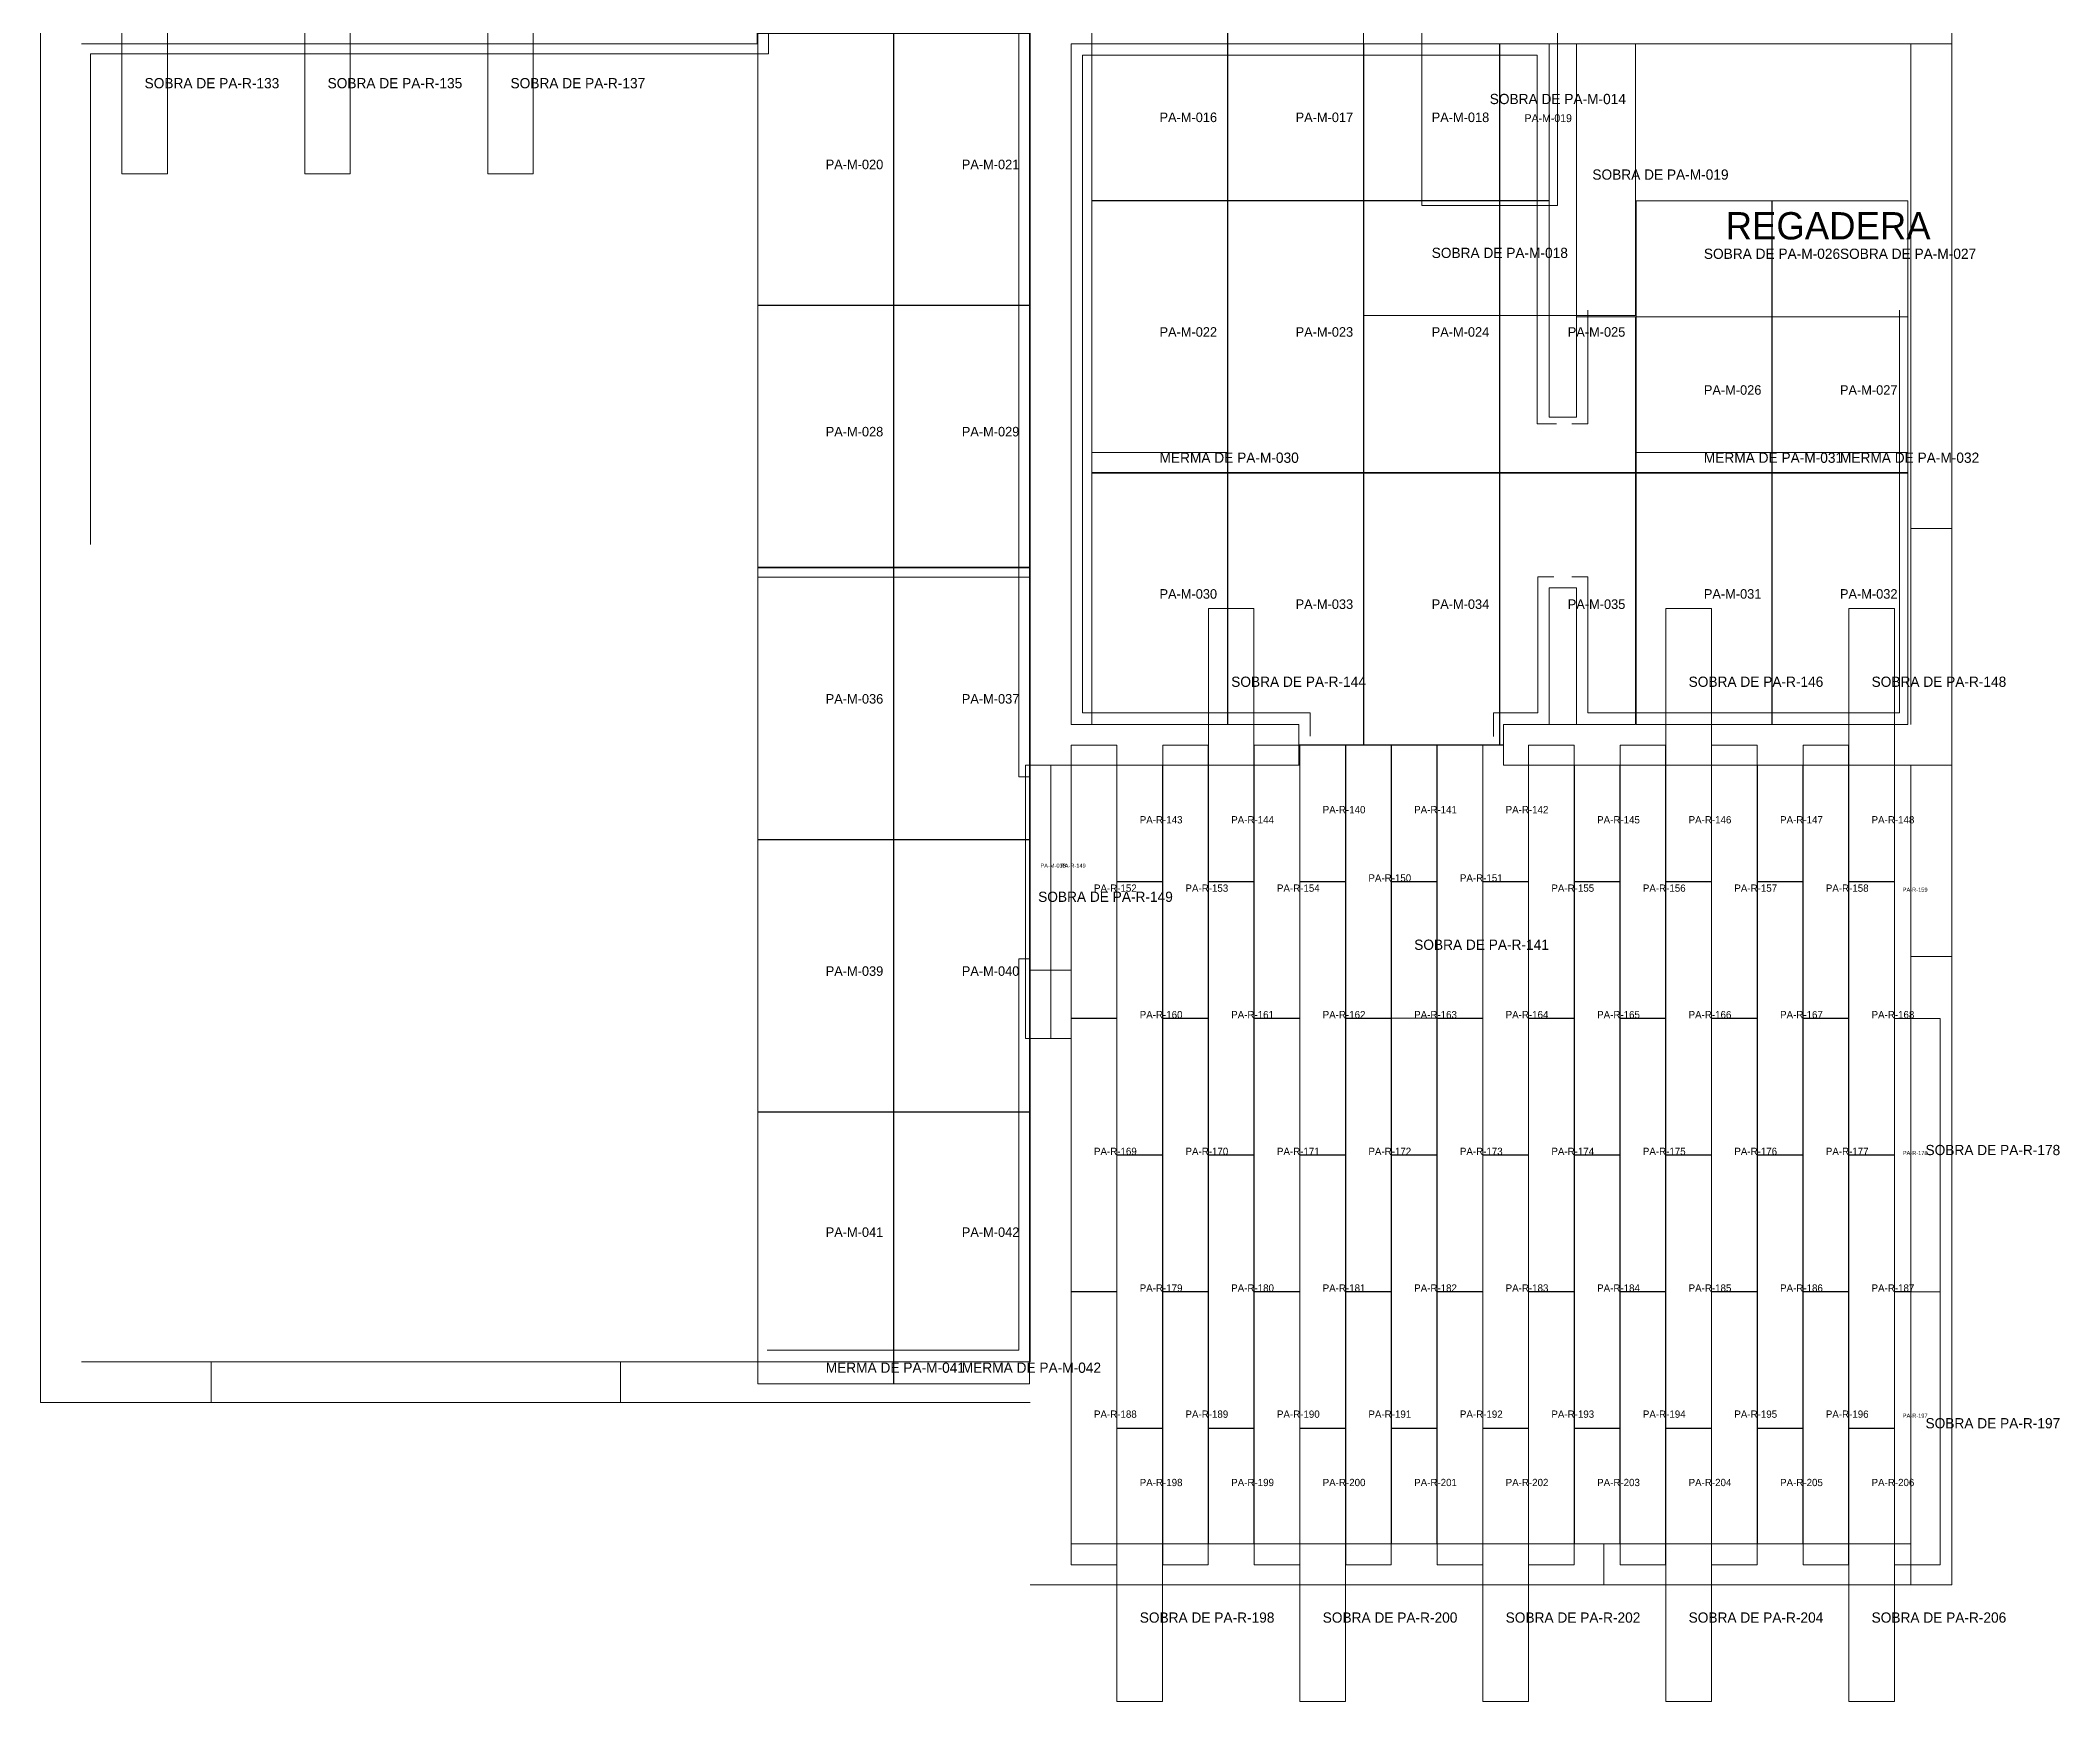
# Model space of a CAD drawing. Header units: metres. Extents: x 489.4 to 571.8, y -144.7 to -79.7.
# Drawn here: x 499.59 to 508.47, y -94.02 to -86.73 of the extents above; entities that cross this region are included whole.
import ezdxf

# ---------------------------------------------------------------- set-up
doc = ezdxf.new("R2010")
doc.units = ezdxf.units.M
for name, color, linetype, lineweight, plot in [('ETIQUETAS', 7, 'Continuous', 0, False), ('MORET-COMPLETAS', 30, 'Continuous', 0, False), ('MORET-RECORTES', 40, 'Continuous', 0, False), ('MUROS', 8, 'Continuous', 0, False), ('PLAN-CORTE-DESPERDICIO', 1, 'Continuous', 0, False), ('REGADERA-MALLA-MURO', 1, 'Continuous', 0, False), ('ROYAL-COMPLETAS', 4, 'Continuous', 0, False), ('ROYAL-RECORTES', 140, 'Continuous', 0, False), ('SOBRANTE-JUNTO-AL-RECORTE', 2, 'Continuous', 0, False), ('ZOCLO', 3, 'Continuous', 0, False)]:
    doc.layers.add(name, color=color, linetype=linetype, lineweight=lineweight, plot=plot)

msp = doc.modelspace()

# ---------------------------------------------------------------- linework, layer by layer
at = {"layer": 'MORET-COMPLETAS'}
for points in [[(502.7473, -87.8885), (503.3433, -87.8885), (503.3433, -86.6945), (502.7473, -86.6945)], [(503.3453, -87.8885), (503.9413, -87.8885), (503.9413, -86.6945), (503.3453, -86.6945)], [(504.2142, -88.6244), (504.8102, -88.6244), (504.8102, -87.4304), (504.2142, -87.4304)], [(504.8122, -88.6244), (505.4082, -88.6244), (505.4082, -87.4304), (504.8122, -87.4304)], [(505.4102, -88.6244), (506.0062, -88.6244), (506.0062, -87.4304), (505.4102, -87.4304)], [(505.4102, -89.8204), (506.0062, -89.8204), (506.0062, -88.6264), (505.4102, -88.6264)], [(502.7473, -90.2364), (503.3433, -90.2364), (503.3433, -89.0424), (502.7473, -89.0424)], [(503.3453, -90.2364), (503.9413, -90.2364), (503.9413, -89.0424), (503.3453, -89.0424)], [(502.7473, -91.4324), (503.3433, -91.4324), (503.3433, -90.2384), (502.7473, -90.2384)], [(503.3453, -91.4324), (503.9413, -91.4324), (503.9413, -90.2384), (503.3453, -90.2384)]]:
    msp.add_lwpolyline(points, close=True, dxfattribs=at)
at = {"layer": 'MORET-RECORTES'}
for points in [[(504.2142, -87.4284), (504.8102, -87.4284), (504.8102, -86.7404), (504.2142, -86.7404)], [(504.8122, -87.4284), (505.4082, -87.4284), (505.4082, -86.7404), (504.8122, -86.7404)], [(505.4102, -87.4284), (506.0062, -87.4284), (506.0062, -86.7404), (505.4102, -86.7404)], [(506.0082, -87.4284), (506.2242, -87.4284), (506.2242, -86.7404), (506.0082, -86.7404)], [(506.0082, -88.6244), (506.0082, -87.4304), (506.2242, -87.4304), (506.2242, -88.3804), (506.3442, -88.3804), (506.3442, -87.9404), (506.6042, -87.9404), (506.6042, -88.6244)], [(502.7473, -89.0404), (503.3433, -89.0404), (503.3433, -87.8904), (502.7473, -87.8904)], [(503.3453, -89.0404), (503.9413, -89.0404), (503.9413, -87.8904), (503.3453, -87.8904)], [(506.6062, -88.6244), (507.2022, -88.6244), (507.2022, -87.9404), (506.6062, -87.9404)], [(507.2042, -88.6244), (507.8002, -88.6244), (507.8002, -87.9404), (507.2042, -87.9404)], [(504.2142, -89.7304), (504.8102, -89.7304), (504.8102, -88.6264), (504.2142, -88.6264)], [(504.8122, -88.6264), (505.4082, -88.6264), (505.4082, -89.8204), (505.1242, -89.8204), (505.1242, -89.7304), (504.8122, -89.7304)], [(506.0082, -89.8204), (506.0082, -88.6264), (506.6042, -88.6264), (506.6042, -89.7304), (506.3442, -89.7304), (506.3442, -89.1304), (506.2242, -89.1304), (506.2242, -89.7304), (506.0242, -89.7304), (506.0242, -89.8204)], [(506.6062, -89.7304), (507.2022, -89.7304), (507.2022, -88.6264), (506.6062, -88.6264)], [(507.2042, -89.7304), (507.8002, -89.7304), (507.8002, -88.6264), (507.2042, -88.6264)], [(503.9433, -90.81), (504.034, -90.81), (504.034, -89.91), (503.9433, -89.91)], [(502.7473, -92.5304), (503.3433, -92.5304), (503.3433, -91.4344), (502.7473, -91.4344)], [(503.3453, -92.5304), (503.9413, -92.5304), (503.9413, -91.4344), (503.3453, -91.4344)]]:
    msp.add_lwpolyline(points, close=True, dxfattribs=at)
at = {"layer": 'MUROS'}
for p, q in [((499.5942, -81.9104), (499.5942, -92.7104)), ((502.7442, -86.7404), (502.7442, -85.9604)), ((503.9442, -86.5604), (503.9442, -89.9104)), ((507.9942, -86.7404), (507.9942, -86.5604)), ((499.7742, -86.7404), (502.7442, -86.7404)), ((504.1242, -89.7304), (504.1242, -86.7404)), ((504.1242, -86.7404), (507.9942, -86.7404)), ((506.3442, -86.7404), (506.2242, -86.7404)), ((506.2242, -86.7404), (506.2242, -88.3804)), ((506.344, -86.74), (506.344, -88.38)), ((507.8142, -86.7404), (507.8142, -87.9104)), ((507.9942, -86.7404), (507.9942, -87.9104)), ((507.8142, -87.9104), (507.8142, -88.8704)), ((507.9942, -87.9104), (507.9942, -88.8704)), ((506.2242, -88.3804), (506.3442, -88.3804)), ((507.9942, -88.8704), (507.8142, -88.8704)), ((507.8142, -88.8704), (507.8142, -89.7304)), ((507.9942, -89.9104), (507.9942, -88.8704)), ((506.3442, -89.1304), (506.2242, -89.1304)), ((506.2242, -89.1304), (506.2242, -89.7304)), ((506.344, -89.13), (506.344, -89.73)), ((505.1242, -89.7304), (504.1242, -89.7304)), ((505.1242, -89.9104), (505.1242, -89.7304)), ((506.0242, -89.7304), (506.0242, -89.9104)), ((506.2242, -89.7304), (506.3442, -89.7304)), ((503.9442, -89.9104), (505.1242, -89.9104)), ((506.0242, -89.9104), (507.9942, -89.9104)), ((507.8142, -89.9104), (507.8142, -90.7504)), ((507.9942, -90.7504), (507.9942, -89.9104)), ((507.8142, -90.7504), (507.9942, -90.7504)), ((507.8142, -93.5104), (507.8142, -90.7504)), ((507.9942, -90.7504), (507.9942, -93.5104)), ((503.9442, -92.5304), (503.9442, -90.8104)), ((503.9442, -90.8104), (504.1242, -90.8104)), ((504.1242, -90.8104), (504.1242, -93.3304)), ((500.3442, -92.5304), (499.7742, -92.5304)), ((502.1442, -92.5304), (500.3442, -92.5304)), ((500.3442, -92.7104), (500.3442, -92.5304)), ((502.1442, -92.7104), (502.1442, -92.5304)), ((502.1442, -92.5304), (503.9442, -92.5304)), ((499.5942, -92.7104), (500.3442, -92.7104)), ((502.1442, -92.7104), (500.3442, -92.7104)), ((503.9442, -92.7104), (502.1442, -92.7104)), ((504.1242, -93.3304), (506.4642, -93.3304)), ((507.8142, -93.3304), (506.4642, -93.3304)), ((506.4642, -93.3304), (506.4642, -93.5104)), ((506.4642, -93.3304), (506.4642, -93.5104)), ((506.4642, -93.5104), (503.9442, -93.5104)), ((506.4642, -93.5104), (507.8142, -93.5104)), ((507.9942, -93.5104), (507.8142, -93.5104))]:
    msp.add_line(p, q, dxfattribs=at)
at = {"layer": 'PLAN-CORTE-DESPERDICIO'}
for points in [[(504.2142, -88.6264), (504.8102, -88.6264), (504.8102, -88.5364), (504.2142, -88.5364)], [(506.6062, -88.6264), (507.2022, -88.6264), (507.2022, -88.5364), (506.6062, -88.5364)], [(507.2042, -88.6264), (507.8002, -88.6264), (507.8002, -88.5364), (507.2042, -88.5364)], [(502.7473, -89.0844), (503.3433, -89.0844), (503.3433, -89.0404), (502.7473, -89.0404)], [(503.3453, -89.0844), (503.9413, -89.0844), (503.9413, -89.0404), (503.3453, -89.0404)], [(504.1242, -89.9104), (504.3242, -89.9104), (504.3242, -89.8214), (504.1242, -89.8214)], [(504.5262, -89.9104), (504.7262, -89.9104), (504.7262, -89.8214), (504.5262, -89.8214)], [(504.9282, -89.9104), (505.1282, -89.9104), (505.1282, -89.8214), (504.9282, -89.8214)], [(506.1342, -89.9104), (506.3342, -89.9104), (506.3342, -89.8214), (506.1342, -89.8214)], [(506.5362, -89.9104), (506.7362, -89.9104), (506.7362, -89.8214), (506.5362, -89.8214)], [(506.9382, -89.9104), (507.1382, -89.9104), (507.1382, -89.8214), (506.9382, -89.8214)], [(507.3402, -89.9104), (507.5402, -89.9104), (507.5402, -89.8214), (507.3402, -89.8214)], [(504.0342, -91.1104), (504.1232, -91.1104), (504.1232, -90.8104), (504.0342, -90.8104)], [(502.7473, -92.6284), (503.3433, -92.6284), (503.3433, -92.5304), (502.7473, -92.5304)], [(503.3453, -92.6284), (503.9413, -92.6284), (503.9413, -92.5304), (503.3453, -92.5304)], [(504.1242, -93.4234), (504.3242, -93.4234), (504.3242, -93.3304), (504.1242, -93.3304)], [(504.5262, -93.4234), (504.7262, -93.4234), (504.7262, -93.3304), (504.5262, -93.3304)], [(504.9282, -93.4234), (505.1282, -93.4234), (505.1282, -93.3304), (504.9282, -93.3304)], [(505.3302, -93.4234), (505.5302, -93.4234), (505.5302, -93.3304), (505.3302, -93.3304)], [(505.7322, -93.4234), (505.9322, -93.4234), (505.9322, -93.3304), (505.7322, -93.3304)], [(506.1342, -93.4234), (506.3342, -93.4234), (506.3342, -93.3304), (506.1342, -93.3304)], [(506.5362, -93.4234), (506.7362, -93.4234), (506.7362, -93.3304), (506.5362, -93.3304)], [(506.9382, -93.4234), (507.1382, -93.4234), (507.1382, -93.3304), (506.9382, -93.3304)], [(507.3402, -93.4234), (507.5402, -93.4234), (507.5402, -93.3304), (507.3402, -93.3304)], [(507.7422, -93.4234), (507.8142, -93.4234), (507.8142, -93.3304), (507.7422, -93.3304)]]:
    msp.add_lwpolyline(points, close=True, dxfattribs=at)
at = {"layer": 'ROYAL-COMPLETAS'}
for points in [[(505.3302, -91.0214), (505.5302, -91.0214), (505.5302, -89.8214), (505.3302, -89.8214)], [(505.7322, -91.0214), (505.9322, -91.0214), (505.9322, -89.8214), (505.7322, -89.8214)], [(504.3252, -91.6219), (504.5252, -91.6219), (504.5252, -90.4219), (504.3252, -90.4219)], [(504.7272, -91.6219), (504.9272, -91.6219), (504.9272, -90.4219), (504.7272, -90.4219)], [(505.1292, -91.6219), (505.3292, -91.6219), (505.3292, -90.4219), (505.1292, -90.4219)], [(505.5312, -91.6219), (505.7312, -91.6219), (505.7312, -90.4219), (505.5312, -90.4219)], [(505.9332, -91.6219), (506.1332, -91.6219), (506.1332, -90.4219), (505.9332, -90.4219)], [(506.3352, -91.6219), (506.5352, -91.6219), (506.5352, -90.4219), (506.3352, -90.4219)], [(506.7372, -91.6219), (506.9372, -91.6219), (506.9372, -90.4219), (506.7372, -90.4219)], [(507.1392, -91.6219), (507.3392, -91.6219), (507.3392, -90.4219), (507.1392, -90.4219)], [(507.5412, -91.6219), (507.7412, -91.6219), (507.7412, -90.4219), (507.5412, -90.4219)], [(504.1242, -92.2224), (504.3242, -92.2224), (504.3242, -91.0224), (504.1242, -91.0224)], [(504.5262, -92.2224), (504.7262, -92.2224), (504.7262, -91.0224), (504.5262, -91.0224)], [(504.9282, -92.2224), (505.1282, -92.2224), (505.1282, -91.0224), (504.9282, -91.0224)], [(505.3302, -92.2224), (505.5302, -92.2224), (505.5302, -91.0224), (505.3302, -91.0224)], [(505.7322, -92.2224), (505.9322, -92.2224), (505.9322, -91.0224), (505.7322, -91.0224)], [(506.1342, -92.2224), (506.3342, -92.2224), (506.3342, -91.0224), (506.1342, -91.0224)], [(506.5362, -92.2224), (506.7362, -92.2224), (506.7362, -91.0224), (506.5362, -91.0224)], [(506.9382, -92.2224), (507.1382, -92.2224), (507.1382, -91.0224), (506.9382, -91.0224)], [(507.3402, -92.2224), (507.5402, -92.2224), (507.5402, -91.0224), (507.3402, -91.0224)], [(504.3252, -92.8229), (504.5252, -92.8229), (504.5252, -91.6229), (504.3252, -91.6229)], [(504.7272, -92.8229), (504.9272, -92.8229), (504.9272, -91.6229), (504.7272, -91.6229)], [(505.1292, -92.8229), (505.3292, -92.8229), (505.3292, -91.6229), (505.1292, -91.6229)], [(505.5312, -92.8229), (505.7312, -92.8229), (505.7312, -91.6229), (505.5312, -91.6229)], [(505.9332, -92.8229), (506.1332, -92.8229), (506.1332, -91.6229), (505.9332, -91.6229)], [(506.3352, -92.8229), (506.5352, -92.8229), (506.5352, -91.6229), (506.3352, -91.6229)], [(506.7372, -92.8229), (506.9372, -92.8229), (506.9372, -91.6229), (506.7372, -91.6229)], [(507.1392, -92.8229), (507.3392, -92.8229), (507.3392, -91.6229), (507.1392, -91.6229)], [(507.5412, -92.8229), (507.7412, -92.8229), (507.7412, -91.6229), (507.5412, -91.6229)]]:
    msp.add_lwpolyline(points, close=True, dxfattribs=at)
at = {"layer": 'ROYAL-RECORTES'}
for points in [[(505.1292, -90.4209), (505.3292, -90.4209), (505.3292, -89.8214), (505.1292, -89.8214)], [(505.5312, -90.4209), (505.7312, -90.4209), (505.7312, -89.8214), (505.5312, -89.8214)], [(506.1332, -90.4209), (505.9332, -90.4209), (505.9332, -89.8214), (506.0242, -89.8214), (506.0242, -89.9104), (506.1332, -89.9104)], [(504.0342, -90.8104), (504.1232, -90.8104), (504.1232, -89.9104), (504.0342, -89.9104)], [(504.1242, -91.0214), (504.3242, -91.0214), (504.3242, -89.9104), (504.1242, -89.9104)], [(504.3252, -90.4209), (504.5252, -90.4209), (504.5252, -89.9104), (504.3252, -89.9104)], [(504.5262, -91.0214), (504.7262, -91.0214), (504.7262, -89.9104), (504.5262, -89.9104)], [(504.7272, -90.4209), (504.9272, -90.4209), (504.9272, -89.9104), (504.7272, -89.9104)], [(504.9282, -91.0214), (505.1282, -91.0214), (505.1282, -89.9104), (504.9282, -89.9104)], [(506.1342, -91.0214), (506.3342, -91.0214), (506.3342, -89.9104), (506.1342, -89.9104)], [(506.3352, -90.4209), (506.5352, -90.4209), (506.5352, -89.9104), (506.3352, -89.9104)], [(506.5362, -91.0214), (506.7362, -91.0214), (506.7362, -89.9104), (506.5362, -89.9104)], [(506.7372, -90.4209), (506.9372, -90.4209), (506.9372, -89.9104), (506.7372, -89.9104)], [(506.9382, -91.0214), (507.1382, -91.0214), (507.1382, -89.9104), (506.9382, -89.9104)], [(507.1392, -90.4209), (507.3392, -90.4209), (507.3392, -89.9104), (507.1392, -89.9104)], [(507.3402, -91.0214), (507.5402, -91.0214), (507.5402, -89.9104), (507.3402, -89.9104)], [(507.5412, -90.4209), (507.7412, -90.4209), (507.7412, -89.9104), (507.5412, -89.9104)], [(507.742, -91.022), (507.814, -91.022), (507.814, -89.91), (507.742, -89.91)], [(507.7422, -92.2224), (507.8142, -92.2224), (507.8142, -91.023), (507.7422, -91.023)], [(504.1242, -93.3304), (504.3242, -93.3304), (504.3242, -92.2234), (504.1242, -92.2234)], [(504.5262, -93.3304), (504.7262, -93.3304), (504.7262, -92.2234), (504.5262, -92.2234)], [(504.9282, -93.3304), (505.1282, -93.3304), (505.1282, -92.2234), (504.9282, -92.2234)], [(505.3302, -93.3304), (505.5302, -93.3304), (505.5302, -92.2234), (505.3302, -92.2234)], [(505.7322, -93.3304), (505.9322, -93.3304), (505.9322, -92.2234), (505.7322, -92.2234)], [(506.1342, -93.3304), (506.3342, -93.3304), (506.3342, -92.2234), (506.1342, -92.2234)], [(506.5362, -93.3304), (506.7362, -93.3304), (506.7362, -92.2234), (506.5362, -92.2234)], [(506.9382, -93.3304), (507.1382, -93.3304), (507.1382, -92.2234), (506.9382, -92.2234)], [(507.3402, -93.3304), (507.5402, -93.3304), (507.5402, -92.2234), (507.3402, -92.2234)], [(507.7422, -93.3304), (507.8142, -93.3304), (507.8142, -92.2234), (507.7422, -92.2234)], [(504.3252, -93.3304), (504.5252, -93.3304), (504.5252, -92.8239), (504.3252, -92.8239)], [(504.7272, -93.3304), (504.9272, -93.3304), (504.9272, -92.8239), (504.7272, -92.8239)], [(505.1292, -93.3304), (505.3292, -93.3304), (505.3292, -92.8239), (505.1292, -92.8239)], [(505.5312, -93.3304), (505.7312, -93.3304), (505.7312, -92.8239), (505.5312, -92.8239)], [(505.9332, -93.3304), (506.1332, -93.3304), (506.1332, -92.8239), (505.9332, -92.8239)], [(506.3352, -93.3304), (506.5352, -93.3304), (506.5352, -92.8239), (506.3352, -92.8239)], [(506.7372, -93.3304), (506.9372, -93.3304), (506.9372, -92.8239), (506.7372, -92.8239)], [(507.1392, -93.3304), (507.3392, -93.3304), (507.3392, -92.8239), (507.1392, -92.8239)], [(507.5412, -93.3304), (507.7412, -93.3304), (507.7412, -92.8239), (507.5412, -92.8239)]]:
    msp.add_lwpolyline(points, close=True, dxfattribs=at)
at = {"layer": 'SOBRANTE-JUNTO-AL-RECORTE'}
for points in [[(504.2142, -86.7404), (504.8102, -86.7404), (504.8102, -86.2344), (504.2142, -86.2344)], [(504.8122, -86.7404), (505.4082, -86.7404), (505.4082, -86.2344), (504.8122, -86.2344)], [(499.9522, -87.3114), (500.1522, -87.3114), (500.1522, -86.5604), (499.9522, -86.5604)], [(500.7562, -87.3114), (500.9562, -87.3114), (500.9562, -86.5604), (500.7562, -86.5604)], [(501.5602, -87.3114), (501.7602, -87.3114), (501.7602, -86.5604), (501.5602, -86.5604)], [(505.6652, -87.4504), (506.2612, -87.4504), (506.2612, -86.5604), (505.6652, -86.5604)], [(506.2242, -87.9344), (506.6042, -87.9344), (506.6042, -86.7404), (506.2242, -86.7404)], [(505.4102, -87.9344), (506.0062, -87.9344), (506.0062, -87.4284), (505.4102, -87.4284)], [(506.0082, -87.9344), (506.2242, -87.9344), (506.2242, -87.4284), (506.0082, -87.4284)], [(506.6062, -87.9404), (507.2022, -87.9404), (507.2022, -87.4304), (506.6062, -87.4304)], [(507.2042, -87.9404), (507.8002, -87.9404), (507.8002, -87.4304), (507.2042, -87.4304)], [(504.7272, -89.9104), (504.9272, -89.9104), (504.9272, -89.2209), (504.7272, -89.2209)], [(506.7372, -89.9104), (506.9372, -89.9104), (506.9372, -89.2209), (506.7372, -89.2209)], [(507.5412, -89.9104), (507.7412, -89.9104), (507.7412, -89.2209), (507.5412, -89.2209)], [(503.9232, -91.1104), (504.0342, -91.1104), (504.0342, -89.9104), (503.9232, -89.9104)], [(505.5312, -91.0214), (505.7312, -91.0214), (505.7312, -90.4209), (505.5312, -90.4209)], [(507.8142, -92.223), (507.9422, -92.223), (507.9422, -91.023), (507.8142, -91.023)], [(507.8142, -93.4234), (507.9422, -93.4234), (507.9422, -92.2234), (507.8142, -92.2234)], [(504.3252, -94.0239), (504.5252, -94.0239), (504.5252, -93.3304), (504.3252, -93.3304)], [(505.1292, -94.0239), (505.3292, -94.0239), (505.3292, -93.3304), (505.1292, -93.3304)], [(505.9332, -94.0239), (506.1332, -94.0239), (506.1332, -93.3304), (505.9332, -93.3304)], [(506.7372, -94.0239), (506.9372, -94.0239), (506.9372, -93.3304), (506.7372, -93.3304)], [(507.5412, -94.0239), (507.7412, -94.0239), (507.7412, -93.3304), (507.5412, -93.3304)]]:
    msp.add_lwpolyline(points, close=True, dxfattribs=at)
at = {"layer": 'ZOCLO'}
for p, q in [((502.7942, -86.7416), (502.7942, -85.9104)), ((503.8942, -86.5104), (503.8942, -89.9604)), ((502.7942, -86.7416), (502.7942, -86.7844)), ((502.7942, -86.7844), (499.814, -86.7844)), ((499.814, -86.7844), (499.814, -88.9404)), ((504.1742, -89.6804), (504.1742, -86.7904)), ((504.1742, -86.7904), (506.1721, -86.7904)), ((506.1721, -86.7904), (506.1721, -88.4095)), ((506.3938, -88.4095), (506.3938, -87.9104)), ((507.7642, -88.8704), (507.7642, -87.9104)), ((506.1721, -88.4095), (506.2571, -88.4095)), ((506.3241, -88.4095), (506.3938, -88.4095)), ((507.7642, -89.6804), (507.7642, -88.8704)), ((506.1746, -89.6804), (506.1746, -89.0827)), ((506.1746, -89.0827), (506.2443, -89.0827)), ((506.3241, -89.0827), (506.3938, -89.0827)), ((506.3938, -89.0827), (506.3938, -89.6804)), ((505.1742, -89.6804), (504.1742, -89.6804)), ((505.1742, -89.7823), (505.1742, -89.6804)), ((505.9797, -89.7834), (505.9797, -89.6804)), ((505.9797, -89.6804), (506.1746, -89.6804)), ((506.3938, -89.6804), (507.7642, -89.6804)), ((503.8942, -89.9604), (503.9442, -89.9604)), ((503.9442, -90.7604), (503.8942, -90.7604)), ((503.8942, -90.7604), (503.8942, -92.4804)), ((503.8942, -92.4804), (502.7887, -92.4804))]:
    msp.add_line(p, q, dxfattribs=at)

# ---------------------------------------------------------------- texts
at = {"layer": 'ETIQUETAS'}
for s, height, p in [('PA-M-016', 0.042, (504.5122, -87.0844)), ('PA-M-017', 0.042, (505.1102, -87.0844)), ('PA-M-018', 0.042, (505.7082, -87.0844)), ('PA-M-019', 0.03456, (506.1162, -87.0844)), ('PA-M-020', 0.042, (503.0453, -87.2915)), ('PA-M-021', 0.042, (503.6433, -87.2915)), ('PA-M-022', 0.042, (504.5122, -88.0274)), ('PA-M-023', 0.042, (505.1102, -88.0274)), ('PA-M-024', 0.042, (505.7082, -88.0274)), ('PA-M-025', 0.042, (506.3062, -88.0274)), ('PA-M-026', 0.042, (506.9042, -88.2824)), ('PA-M-027', 0.042, (507.5022, -88.2824)), ('PA-M-028', 0.042, (503.0453, -88.4654)), ('PA-M-029', 0.042, (503.6433, -88.4654)), ('PA-M-030', 0.042, (504.5122, -89.1784)), ('PA-M-031', 0.042, (506.9042, -89.1784)), ('PA-M-032', 0.042, (507.5022, -89.1784)), ('PA-M-033', 0.042, (505.1102, -89.2234)), ('PA-M-034', 0.042, (505.7082, -89.2234)), ('PA-M-035', 0.042, (506.3062, -89.2234)), ('PA-M-036', 0.042, (503.0453, -89.6394)), ('PA-M-037', 0.042, (503.6433, -89.6394)), ('PA-R-143', 0.032, (504.4252, -90.1656)), ('PA-R-144', 0.032, (504.8272, -90.1656)), ('PA-R-140', 0.032, (505.2292, -90.1212)), ('PA-R-141', 0.032, (505.6312, -90.1212)), ('PA-R-142', 0.032, (506.0332, -90.1212)), ('PA-R-145', 0.032, (506.4352, -90.1656)), ('PA-R-146', 0.032, (506.8372, -90.1656)), ('PA-R-147', 0.032, (507.2392, -90.1656)), ('PA-R-148', 0.032, (507.6412, -90.1656)), ('PA-M-038', 0.018, (503.9887, -90.36)), ('PA-R-149', 0.018, (504.0787, -90.3604)), ('PA-R-150', 0.032, (505.4302, -90.4214)), ('PA-R-151', 0.032, (505.8322, -90.4214)), ('PA-R-152', 0.032, (504.2242, -90.4659)), ('PA-R-153', 0.032, (504.6262, -90.4659)), ('PA-R-154', 0.032, (505.0282, -90.4659)), ('PA-R-155', 0.032, (506.2342, -90.4659)), ('PA-R-156', 0.032, (506.6362, -90.4659)), ('PA-R-157', 0.032, (507.0382, -90.4659)), ('PA-R-158', 0.032, (507.4402, -90.4659)), ('PA-R-159', 0.018, (507.778, -90.466)), ('PA-M-039', 0.042, (503.0453, -90.8354)), ('PA-M-040', 0.042, (503.6433, -90.8354)), ('PA-R-160', 0.032, (504.4252, -91.0219)), ('PA-R-161', 0.032, (504.8272, -91.0219)), ('PA-R-162', 0.032, (505.2292, -91.0219)), ('PA-R-163', 0.032, (505.6312, -91.0219)), ('PA-R-164', 0.032, (506.0332, -91.0219)), ('PA-R-165', 0.032, (506.4352, -91.0219)), ('PA-R-166', 0.032, (506.8372, -91.0219)), ('PA-R-167', 0.032, (507.2392, -91.0219)), ('PA-R-168', 0.032, (507.6412, -91.0219)), ('PA-R-169', 0.032, (504.2242, -91.6224)), ('PA-R-170', 0.032, (504.6262, -91.6224)), ('PA-R-171', 0.032, (505.0282, -91.6224)), ('PA-R-172', 0.032, (505.4302, -91.6224)), ('PA-R-173', 0.032, (505.8322, -91.6224)), ('PA-R-174', 0.032, (506.2342, -91.6224)), ('PA-R-175', 0.032, (506.6362, -91.6224)), ('PA-R-176', 0.032, (507.0382, -91.6224)), ('PA-R-177', 0.032, (507.4402, -91.6224)), ('PA-R-178', 0.018, (507.7782, -91.6227)), ('PA-M-041', 0.042, (503.0453, -91.9824)), ('PA-M-042', 0.042, (503.6433, -91.9824)), ('PA-R-179', 0.032, (504.4252, -92.2229)), ('PA-R-180', 0.032, (504.8272, -92.2229)), ('PA-R-181', 0.032, (505.2292, -92.2229)), ('PA-R-182', 0.032, (505.6312, -92.2229)), ('PA-R-183', 0.032, (506.0332, -92.2229)), ('PA-R-184', 0.032, (506.4352, -92.2229)), ('PA-R-185', 0.032, (506.8372, -92.2229)), ('PA-R-186', 0.032, (507.2392, -92.2229)), ('PA-R-187', 0.032, (507.6412, -92.2229)), ('PA-R-188', 0.032, (504.2242, -92.7769)), ('PA-R-189', 0.032, (504.6262, -92.7769)), ('PA-R-190', 0.032, (505.0282, -92.7769)), ('PA-R-191', 0.032, (505.4302, -92.7769)), ('PA-R-192', 0.032, (505.8322, -92.7769)), ('PA-R-193', 0.032, (506.2342, -92.7769)), ('PA-R-194', 0.032, (506.6362, -92.7769)), ('PA-R-195', 0.032, (507.0382, -92.7769)), ('PA-R-196', 0.032, (507.4402, -92.7769)), ('PA-R-197', 0.018, (507.7782, -92.7769)), ('PA-R-198', 0.032, (504.4252, -93.0772)), ('PA-R-199', 0.032, (504.8272, -93.0772)), ('PA-R-200', 0.032, (505.2292, -93.0772)), ('PA-R-201', 0.032, (505.6312, -93.0772)), ('PA-R-202', 0.032, (506.0332, -93.0772)), ('PA-R-203', 0.032, (506.4352, -93.0772)), ('PA-R-204', 0.032, (506.8372, -93.0772)), ('PA-R-205', 0.032, (507.2392, -93.0772)), ('PA-R-206', 0.032, (507.6412, -93.0772))]:
    msp.add_text(s, height=height, dxfattribs=at).set_placement(p)
at = {"layer": 'PLAN-CORTE-DESPERDICIO'}
for s, p in [('MERMA DE PA-M-030', (504.5122, -88.5814)), ('MERMA DE PA-M-031', (506.9042, -88.5814)), ('MERMA DE PA-M-032', (507.5022, -88.5814)), ('MERMA DE PA-M-041', (503.0453, -92.5794)), ('MERMA DE PA-M-042', (503.6433, -92.5794))]:
    msp.add_text(s, height=0.045, dxfattribs=at).set_placement(p)
at = {"layer": 'REGADERA-MALLA-MURO'}
msp.add_text('REGADERA', height=0.12, dxfattribs=at).set_placement((507, -87.6))
at = {"layer": 'SOBRANTE-JUNTO-AL-RECORTE'}
for s, p in [('SOBRA DE PA-R-133', (500.0522, -86.9359)), ('SOBRA DE PA-R-135', (500.8562, -86.9359)), ('SOBRA DE PA-R-137', (501.6602, -86.9359)), ('SOBRA DE PA-M-014', (505.9632, -87.0054)), ('SOBRA DE PA-M-019', (506.4142, -87.3374)), ('SOBRA DE PA-M-018', (505.7082, -87.6814)), ('SOBRA DE PA-M-026', (506.9042, -87.6854)), ('SOBRA DE PA-M-027', (507.5022, -87.6854)), ('SOBRA DE PA-R-144', (504.8272, -89.5657)), ('SOBRA DE PA-R-146', (506.8372, -89.5657)), ('SOBRA DE PA-R-148', (507.6412, -89.5657)), ('SOBRA DE PA-R-149', (503.9787, -90.5104)), ('SOBRA DE PA-R-141', (505.6312, -90.7211)), ('SOBRA DE PA-R-178', (507.8782, -91.623)), ('SOBRA DE PA-R-197', (507.8782, -92.8234)), ('SOBRA DE PA-R-198', (504.4252, -93.6771)), ('SOBRA DE PA-R-200', (505.2292, -93.6771)), ('SOBRA DE PA-R-202', (506.0332, -93.6771)), ('SOBRA DE PA-R-204', (506.8372, -93.6771)), ('SOBRA DE PA-R-206', (507.6412, -93.6771))]:
    msp.add_text(s, height=0.045, dxfattribs=at).set_placement(p)

doc.saveas('drawing.dxf')
